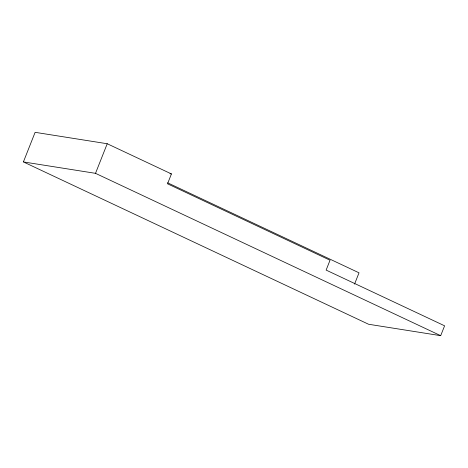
<?xml version="1.0" encoding="UTF-8"?>
<svg xmlns="http://www.w3.org/2000/svg" width="468" height="468" viewBox="0 0 468 468"><rect width="100%" height="100%" fill="white"/><g stroke="black" fill="none" stroke-linecap="round" stroke-linejoin="round"><path stroke-width="0.7" d="M23.4 161.922L35.118 132.327L107.225 143.74L171.434 173.938L167.526 183.801L330.034 260.231L326.132 270.094L444.6 325.81L440.692 335.673L368.591 324.26L23.4 161.922L95.507 173.335L440.692 335.673M95.507 173.335L107.225 143.74M354.533 284.146L359.02 272.815L167.638 182.807M170.013 173.716L171.434 173.938"/></g></svg>
